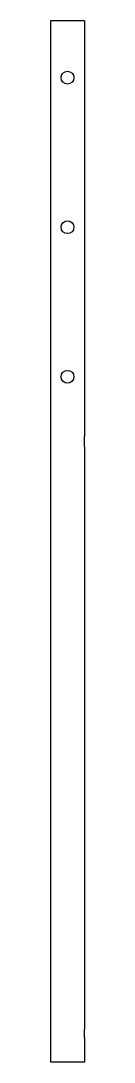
# Model space of a CAD drawing. Header units: millimetres. Extents: x 321 to 337, y -78 to 409.
import ezdxf

# ---------------------------------------------------------------- set-up
doc = ezdxf.new("R2010")
doc.units = ezdxf.units.MM
doc.layers.add('Default', color=7, linetype='Continuous')
doc.layers.add('MÃO_FRANCESA_INC', color=7, linetype='Continuous')

# ---------------------------------------------------------------- blocks, each defined once
blk = doc.blocks.new('SE')
at = {"layer": 'MÃO_FRANCESA_INC', "color": 7, "linetype": 'Continuous'}
for p, q in [((336.95, 409.08), (320.95, 409.08)), ((320.95, 409.08), (320.95, 214.49)), ((336.95, 409.08), (336.95, 214.49)), ((320.95, 214.49), (320.95, 209.71)), ((336.95, 209.71), (336.95, 214.49)), ((320.95, 209.71), (320.95, -62.89)), ((336.95, 209.71), (336.95, -62.89)), ((320.95, -62.89), (320.95, -66.91)), ((336.95, -66.91), (336.95, -62.89)), ((320.95, -66.91), (320.95, -78.26)), ((336.95, -66.91), (336.95, -78.26)), ((336.95, -78.26), (320.95, -78.26))]:
    blk.add_line(p, q, dxfattribs=at)
for centre in [(328.95, 382.49), (328.95, 312.49), (328.95, 242.49)]:
    blk.add_circle(centre, 3, dxfattribs=at)

msp = doc.modelspace()

# ---------------------------------------------------------------- block references
at = {"layer": 'Default'}
msp.add_blockref('SE', (0, 0), dxfattribs=at)

doc.saveas('drawing.dxf')
